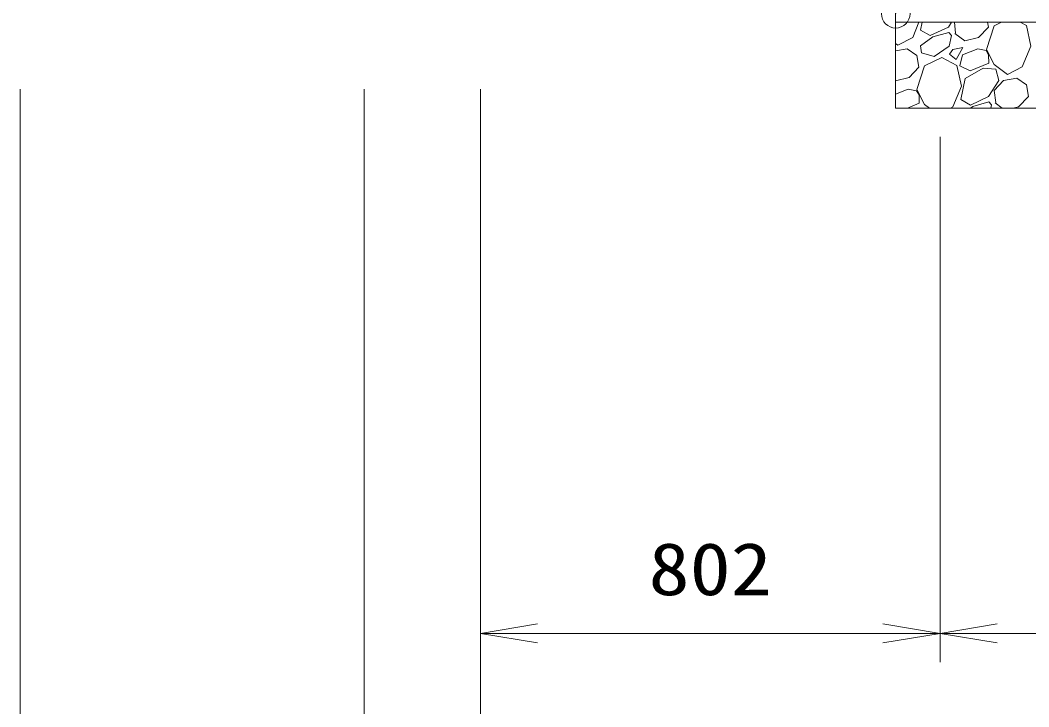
# Model space of a CAD drawing. Units: millimetres at full size; details may follow other scales. Extents: x 47000 to 89000, y 0 to 29700.
# Drawn here: x 66062 to 67822, y 19171 to 20370 of the extents above; entities that cross this region are included whole.
import ezdxf
from ezdxf.enums import TextEntityAlignment as Align

# ---------------------------------------------------------------- set-up
doc = ezdxf.new("R2010")
doc.units = ezdxf.units.MM
doc.header["$LTSCALE"] = 100
doc.header["$PDMODE"] = 32
doc.header["$PDSIZE"] = 50
doc.layers.add('寸法', color=6, linetype='Continuous', lineweight=13)
doc.layers.add('ﾊｯﾁﾝｸﾞ', color=4, linetype='Continuous', lineweight=9)
doc.styles.add('ＭＳ ゴシック', font='')
doc.styles.get('ＭＳ ゴシック').set_extended_font_data('MS Gothic')

# ---------------------------------------------------------------- blocks, each defined once
blk = doc.blocks.new('open_arrow')
at = {"color": 0, "linetype": 'Continuous', "lineweight": -2}
blk.add_lwpolyline([(7.5, 1.25), (0, 0), (7.5, -1.25)], dxfattribs=at)

msp = doc.modelspace()

# ---------------------------------------------------------------- linework, layer by layer
at = {"layer": '寸法'}
for p, q in [((66062, 20249), (66062, 18449)), ((66662, 20249), (66662, 18449)), ((66662, 20249), (66662, 18849)), ((66662, 20249), (66662, 18449)), ((66865, 20249), (66865, 18849)), ((66865, 20249), (66865, 19249)), ((66865, 20249), (66865, 18849)), ((67667, 20166), (67667, 19249)), ((67667, 20166), (67667, 19249)), ((67667, 19299), (66865, 19299)), ((81572, 19299), (67667, 19299))]:
    msp.add_line(p, q, dxfattribs=at)
at = {"layer": 'ﾊｯﾁﾝｸﾞ'}
for p, q in [((67619.4, 20339.5), (67630.3, 20366)), ((67633.1, 20352.2), (67636, 20366)), ((67686.9, 20366), (67681.7, 20357.7)), ((67694.2, 20347.1), (67692, 20366)), ((67751.3, 20357.5), (67749.7, 20366)), ((67774.1, 20366), (67761.2, 20359.9)), ((67817.6, 20360.2), (67806.9, 20366)), ((67649.9, 20342.6), (67633.1, 20352.2)), ((67681.7, 20357.7), (67649.9, 20342.6)), ((67682.2, 20348.3), (67654.5, 20340.3)), ((67686.9, 20342.9), (67682.2, 20348.3)), ((67693, 20346.4), (67710.1, 20333.7)), ((67734.2, 20339.5), (67751.3, 20357.5)), ((67761.2, 20359.9), (67748, 20318.4)), ((67825.4, 20324.3), (67817.6, 20360.2)), ((67589.5, 20328.8), (67593.2, 20326)), ((67593.2, 20326), (67619.4, 20339.5)), ((67654.5, 20340.4), (67632.8, 20324.6)), ((67686.9, 20342.9), (67683, 20324.5)), ((67710.1, 20333.7), (67734.2, 20339.5)), ((67589.5, 20316.1), (67609.9, 20319.5)), ((67609.9, 20319.5), (67626.3, 20307.9)), ((67634.8, 20312.8), (67632.8, 20324.6)), ((67656.5, 20306), (67634.8, 20312.8)), ((67683, 20324.5), (67656.5, 20306)), ((67689.6, 20318.6), (67683.3, 20310.1)), ((67683.3, 20310.1), (67695.1, 20300.8)), ((67707, 20322.2), (67689.6, 20318.6)), ((67695.1, 20300.8), (67707, 20322.2)), ((67732.9, 20319.3), (67706.5, 20309)), ((67747.5, 20316.5), (67732.9, 20319.3)), ((67751.7, 20309.2), (67747.5, 20316.5)), ((67748, 20318.4), (67761.5, 20292.2)), ((67810.6, 20288.3), (67825.4, 20324.3)), ((67630, 20287.5), (67626.3, 20307.9)), ((67670.4, 20304.3), (67639.9, 20289.9)), ((67696.4, 20290.2), (67670.4, 20304.3)), ((67706.5, 20309), (67701.4, 20289.9)), ((67719.5, 20280.9), (67751.9, 20294.8)), ((67751.9, 20294.8), (67751.7, 20309.2)), ((67612.9, 20269.5), (67630, 20287.5)), ((67639.9, 20289.9), (67626.7, 20248.4)), ((67704.2, 20254.3), (67696.4, 20290.2)), ((67701.4, 20289.9), (67719.5, 20280.9)), ((67710.9, 20267.8), (67742.4, 20286)), ((67742.4, 20286), (67764.5, 20284.2)), ((67761.5, 20292.2), (67784.5, 20274.8)), ((67764.5, 20284.2), (67769.4, 20264.5)), ((67784.5, 20274.8), (67810.6, 20288.3)), ((67589.5, 20263.8), (67612.9, 20269.5)), ((67703.1, 20231), (67710.9, 20267.8)), ((67769.4, 20264.5), (67751.7, 20236.4)), ((67761.7, 20247.1), (67777.6, 20264.3)), ((67777.6, 20264.3), (67801.2, 20268.2)), ((67801.2, 20268.2), (67817.6, 20256.7)), ((67611.6, 20249.3), (67589.5, 20240.6)), ((67626.2, 20246.5), (67611.6, 20249.3)), ((67630.4, 20239.2), (67626.2, 20246.5)), ((67626.7, 20248.4), (67640.2, 20222.2)), ((67689.4, 20218.3), (67704.2, 20254.3)), ((67764.2, 20225.9), (67761.7, 20247.1)), ((67821.3, 20236.2), (67817.6, 20256.7)), ((67610.2, 20216), (67630.7, 20224.8)), ((67630.7, 20224.8), (67630.4, 20239.2)), ((67640.2, 20222.2), (67648.4, 20216)), ((67719.9, 20221.3), (67703.1, 20231)), ((67751.7, 20236.4), (67719.9, 20221.3)), ((67752.2, 20227), (67724.5, 20219.1)), ((67756.9, 20221.7), (67752.2, 20227)), ((67763, 20225.2), (67775.3, 20216)), ((67804.2, 20218.2), (67821.3, 20236.2)), ((67621.1, 20216), (67621.2, 20216)), ((67621.2, 20216), (67621.7, 20216)), ((67685, 20216), (67689.4, 20218.3)), ((67724.5, 20219.1), (67720.2, 20216)), ((67756.9, 20221.7), (67755.7, 20216)), ((67794.9, 20216), (67804.2, 20218.2))]:
    msp.add_line(p, q, dxfattribs=at)
msp.add_lwpolyline([(79949.5, 20949), (75369.5, 20949), (75369.5, 20947.6), (73869.5, 20947.6), (73869.5, 20949), (69289.5, 20949), (69289.5, 20366), (67589.5, 20366), (67589.5, 20949), (66514.5, 20949), (66514.5, 21099), (67739.5, 21099), (67739.5, 20516), (69139.5, 20516), (69139.5, 21099), (74019.5, 21099), (74019.5, 21099.2), (75219.5, 21099.2), (75219.5, 21099), (80099.5, 21099)], dxfattribs=at)
msp.add_lwpolyline([(67589.5, 20216), (69289.5, 20216), (69289.5, 20366), (67589.5, 20366)], close=True, dxfattribs=at)
msp.add_point((67589.7, 20380.9), dxfattribs=at)

# ---------------------------------------------------------------- block references
at = {"layer": '寸法', "xscale": 13.3, "yscale": 13.3}
for p in [(66865, 19299), (67667, 19299)]:
    msp.add_blockref('open_arrow', p, dxfattribs=at)
at = {"layer": '寸法', "xscale": 13.3, "yscale": 13.3, "rotation": 180}
msp.add_blockref('open_arrow', (67667, 19299), dxfattribs=at)

# ---------------------------------------------------------------- texts
at = {"layer": '寸法', "style": 'ＭＳ ゴシック', "width": 1.15}
msp.add_text('802', height=91.64, dxfattribs=at).set_placement((67266, 19411.5), align=Align.MIDDLE_CENTER)

doc.saveas('drawing.dxf')
